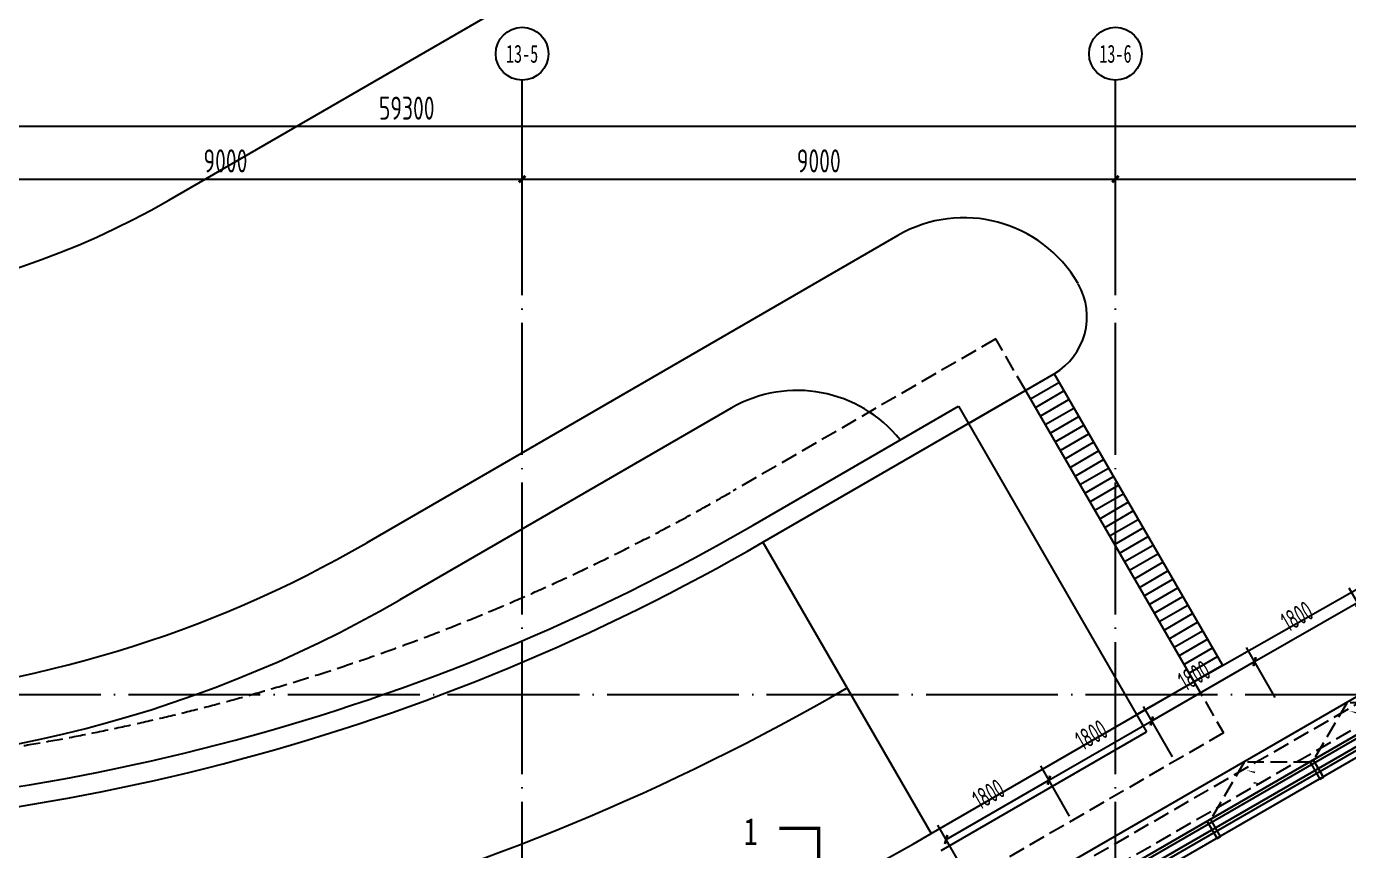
# Model space of a CAD drawing. Extents: x -228436 to 200315, y -41539 to 163917.
# Drawn here: x 22981 to 43036, y 15639 to 28134 of the extents above; entities that cross this region are included whole.
import ezdxf
from ezdxf.enums import TextEntityAlignment as Align

# ---------------------------------------------------------------- set-up
doc = ezdxf.new("R2010")
doc.units = 0
doc.header["$LTSCALE"] = 1000
doc.header["$MEASUREMENT"] = 0
for name, pattern in [('13#楼幕墙$0$DASH', [0.35, 0.25, -0.1]), ('X-104 13#平面$0$109 3#平面$0$DASH', [0.35, 0.25, -0.1]), ('X-104 13#平面$0$DASH', [0.35, 0.25, -0.1]), ('X-104 13#平面$0$DOTE', [2.42, 2, -0.2, 0.02, -0.2])]:
    doc.linetypes.add(name, pattern=pattern)
for name, color, linetype in [('01-标注_尺寸', 124, 'Continuous'), ('13#楼幕墙$0$A-C_幕墙龙骨', 133, 'Continuous'), ('13#楼幕墙$0$A-C_玻璃幕墙', 140, 'Continuous'), ('13#楼幕墙$0$A-C_窗', 140, 'Continuous'), ('AXIS_TEXT', 7, 'Continuous'), ('X-104 13#平面$0$01-标注_符号', 200, 'Continuous'), ('X-104 13#平面$0$01-标注_轴线坐标', 132, 'Continuous'), ('X-104 13#平面$0$02-TEXT_标注', 130, 'Continuous'), ('X-104 13#平面$0$02-TEXT_轴号', 7, 'Continuous'), ('X-104 13#平面$0$A-O_散水', 134, 'Continuous'), ('X-104 13#平面$0$A-TECH_结构', 21, 'Continuous'), ('X-104 13#平面$0$A_AXIS-轴线', 36, 'X-104 13#平面$0$DOTE'), ('X-104 13#平面$0$M-场地 车库入口', 41, 'Continuous'), ('X-104 13#平面$0$M-绿化 首层轮廓', 197, 'Continuous'), ('X-104 13#平面$0$M-道路 边线', 151, 'Continuous')]:
    doc.layers.add(name, color=color, linetype=linetype)
doc.layers.add('X-104 13#平面$0$000套内', color=226, linetype='Continuous', lineweight=30, plot=False)
doc.styles.add('_TCH_DIM_T3', font='ros1.shx', dxfattribs={"width": 0.705882, "bigfont": 'jd.shx'})
doc.styles.add('COMPLEX', font='COMPLEX')
doc.styles.add('X-104 13#平面$0$_TCH_AXIS', font='STXIHEI_0.TTF', dxfattribs={"width": 0.75})
doc.styles.add('X-104 13#平面$0$_TCH_DIM_T3', font='ros1.shx', dxfattribs={"width": 0.8, "bigfont": 'jd.shx'})
doc.styles.add('X-104 13#平面$0$_TCH_LABEL', font='STXIHEI_0.TTF', dxfattribs={"width": 0.75})
doc.dimstyles.new('_TCH_ARCH&&100', dxfattribs={"dimtxt": 297.5, "dimasz": 100, "dimexe": 250, "dimexo": 300, "dimgap": 126.25, "dimtad": 1, "dimdec": 0, "dimzin": 0, "dimdsep": 46, "dimtxsty": '_TCH_DIM_T3', "dimblk": 'ARCHTICK', "dimcen": 0.09, "dimclrt": 7, "dimazin": 2, "dimtfac": 1, "dimtdec": 0, "dimtix": 1, "dimtmove": 2, "dimatfit": 3, "dimfxl": 0, "dimtolj": 1, "dimtzin": 0, "dimarcsym": 0})
doc.dimstyles.new('X-104 13#平面$0$_TCH_ARCH&&100', dxfattribs={"dimtxt": 350, "dimasz": 100, "dimexe": 250, "dimexo": 300, "dimgap": 100, "dimtad": 1, "dimdec": 0, "dimzin": 0, "dimdsep": 46, "dimtxsty": 'X-104 13#平面$0$_TCH_DIM_T3', "dimblk": 'X-104 13#平面$0$_ArchTick', "dimcen": 0.09, "dimclrt": 7, "dimazin": 2, "dimtfac": 1, "dimtdec": 0, "dimtix": 1, "dimtmove": 2, "dimatfit": 3, "dimfxl": 0, "dimtolj": 1, "dimtzin": 0, "dimarcsym": 0})

# ---------------------------------------------------------------- blocks, each defined once
blk = doc.blocks.new('_AXISO')
blk.add_circle((0, 0), 0.5)
at = {"layer": 'AXIS_TEXT', "style": 'COMPLEX', "width": 1.041667}
blk.add_attdef('A', text='', height=0.56, dxfattribs=at).set_placement((-0.25, -0.28), (0.25, -0.28), align=Align.FIT)
blk = doc.blocks.new('X-104 13#平面$0$_ArchTick')
at = {"color": 0, "linetype": 'ByBlock', "const_width": 0.4}
blk.add_lwpolyline([(-0.5, -0.5), (0.5, 0.5)], dxfattribs=at)
blk = doc.blocks.new('*D751')
at = {"layer": 'Defpoints', "color": 0, "transparency": 16777216}
for p in [(58400, 26620), (-900, 24620), (58400, 24620)]:
    blk.add_point(p, dxfattribs=at)
at = {"layer": 'X-104 13#平面$0$01-标注_轴线坐标', "color": 0, "lineweight": -2, "transparency": 16777216}
for p, q in [((-900, 24920), (-900, 26870)), ((58400, 24920), (58400, 26870)), ((-900, 26620), (58400, 26620))]:
    blk.add_line(p, q, dxfattribs=at)
at = {"layer": 'X-104 13#平面$0$01-标注_轴线坐标', "color": 0, "lineweight": -2, "transparency": 16777216, "xscale": 100, "yscale": 100, "zscale": 100, "rotation": 180}
blk.add_blockref('X-104 13#平面$0$_ArchTick', (-900, 26620), dxfattribs=at)
at = {"layer": 'X-104 13#平面$0$01-标注_轴线坐标', "color": 0, "lineweight": -2, "transparency": 16777216, "xscale": 100, "yscale": 100, "zscale": 100}
blk.add_blockref('X-104 13#平面$0$_ArchTick', (58400, 26620), dxfattribs=at)
at = {"layer": 'X-104 13#平面$0$01-标注_轴线坐标', "color": 7, "transparency": 16777216, "insert": (28750, 26895), "char_height": 350, "attachment_point": 5, "style": 'X-104 13#平面$0$_TCH_DIM_T3'}
blk.add_mtext('\\A1;59300', dxfattribs=at)
blk = doc.blocks.new('*D756')
at = {"layer": 'Defpoints', "color": 0, "transparency": 16777216}
for p in [(30500, 25820), (21500, 24620), (30500, 24620)]:
    blk.add_point(p, dxfattribs=at)
at = {"layer": 'X-104 13#平面$0$01-标注_轴线坐标', "color": 0, "lineweight": -2, "transparency": 16777216}
for p, q in [((21500, 24920), (21500, 26070)), ((30500, 24920), (30500, 26070)), ((21500, 25820), (30500, 25820))]:
    blk.add_line(p, q, dxfattribs=at)
at = {"layer": 'X-104 13#平面$0$01-标注_轴线坐标', "color": 0, "lineweight": -2, "transparency": 16777216, "xscale": 100, "yscale": 100, "zscale": 100, "rotation": 180}
blk.add_blockref('X-104 13#平面$0$_ArchTick', (21500, 25820), dxfattribs=at)
at = {"layer": 'X-104 13#平面$0$01-标注_轴线坐标', "color": 0, "lineweight": -2, "transparency": 16777216, "xscale": 100, "yscale": 100, "zscale": 100}
blk.add_blockref('X-104 13#平面$0$_ArchTick', (30500, 25820), dxfattribs=at)
at = {"layer": 'X-104 13#平面$0$01-标注_轴线坐标', "color": 7, "transparency": 16777216, "insert": (26000, 26095), "char_height": 350, "attachment_point": 5, "style": 'X-104 13#平面$0$_TCH_DIM_T3'}
blk.add_mtext('\\A1;9000', dxfattribs=at)
blk = doc.blocks.new('*D757')
at = {"layer": 'Defpoints', "color": 0, "transparency": 16777216}
for p in [(39500, 25820), (30500, 24620), (39500, 24620)]:
    blk.add_point(p, dxfattribs=at)
at = {"layer": 'X-104 13#平面$0$01-标注_轴线坐标', "color": 0, "lineweight": -2, "transparency": 16777216}
for p, q in [((30500, 24920), (30500, 26070)), ((39500, 24920), (39500, 26070)), ((30500, 25820), (39500, 25820))]:
    blk.add_line(p, q, dxfattribs=at)
at = {"layer": 'X-104 13#平面$0$01-标注_轴线坐标', "color": 0, "lineweight": -2, "transparency": 16777216, "xscale": 100, "yscale": 100, "zscale": 100, "rotation": 180}
blk.add_blockref('X-104 13#平面$0$_ArchTick', (30500, 25820), dxfattribs=at)
at = {"layer": 'X-104 13#平面$0$01-标注_轴线坐标', "color": 0, "lineweight": -2, "transparency": 16777216, "xscale": 100, "yscale": 100, "zscale": 100}
blk.add_blockref('X-104 13#平面$0$_ArchTick', (39500, 25820), dxfattribs=at)
at = {"layer": 'X-104 13#平面$0$01-标注_轴线坐标', "color": 7, "transparency": 16777216, "insert": (35000, 26095), "char_height": 350, "attachment_point": 5, "style": 'X-104 13#平面$0$_TCH_DIM_T3'}
blk.add_mtext('\\A1;9000', dxfattribs=at)
blk = doc.blocks.new('*D758')
at = {"layer": 'Defpoints', "color": 0, "transparency": 16777216}
for p in [(48500, 25820), (39500, 24620), (48500, 24620)]:
    blk.add_point(p, dxfattribs=at)
at = {"layer": 'X-104 13#平面$0$01-标注_轴线坐标', "color": 0, "lineweight": -2, "transparency": 16777216}
for p, q in [((39500, 24920), (39500, 26070)), ((48500, 24920), (48500, 26070)), ((39500, 25820), (48500, 25820))]:
    blk.add_line(p, q, dxfattribs=at)
at = {"layer": 'X-104 13#平面$0$01-标注_轴线坐标', "color": 0, "lineweight": -2, "transparency": 16777216, "xscale": 100, "yscale": 100, "zscale": 100, "rotation": 180}
blk.add_blockref('X-104 13#平面$0$_ArchTick', (39500, 25820), dxfattribs=at)
at = {"layer": 'X-104 13#平面$0$01-标注_轴线坐标', "color": 0, "lineweight": -2, "transparency": 16777216, "xscale": 100, "yscale": 100, "zscale": 100}
blk.add_blockref('X-104 13#平面$0$_ArchTick', (48500, 25820), dxfattribs=at)
at = {"layer": 'X-104 13#平面$0$01-标注_轴线坐标', "color": 7, "transparency": 16777216, "insert": (44000, 26095), "char_height": 350, "attachment_point": 5, "style": 'X-104 13#平面$0$_TCH_DIM_T3'}
blk.add_mtext('\\A1;9000', dxfattribs=at)
blk = doc.blocks.new('13#楼幕墙$0$A$C62EA228A')
at = {"linetype": '13#楼幕墙$0$DASH'}
blk.add_lwpolyline([(10, -300), (-860, -797), (-1730, -300)], dxfattribs=at)
at = {"layer": '13#楼幕墙$0$A-C_玻璃幕墙', "color": 1}
blk.add_lwpolyline([(-889, -674, 0, 25, 0), (-792, -580, 0, 0, 0), (-890, -456, 25, 0, 0), (-786, -374, 0, 0, 0)], format="xyseb", dxfattribs=at)
blk = doc.blocks.new('13#楼幕墙$0$A$C7A413A1D')
blk.add_lwpolyline([(-70, -300), (-10, -300), (-10, 0), (-70, 0)], close=True)
blk = doc.blocks.new('13#楼幕墙')
at = {"layer": '13#楼幕墙$0$A-C_玻璃幕墙'}
blk.add_line((43348, 17266), (38000, 14185), dxfattribs=at)
for points in [[(4493, 15500), (-900, 15500), (-900, -1700), (22100, -1700), (22100, -1100), (58400, -1100), (58400, 18960), (53293, 23245), (37800, 14300), (37800, 10200), (12500, 10200), (4493, 15500)], [(58350, 18937), (53288, 23184), (37850, 14271)], [(58100, 18820), (53261, 22880), (38100, 14127)]]:
    blk.add_lwpolyline(points, dxfattribs=at)
at = {"layer": '13#楼幕墙$0$A-C_幕墙龙骨', "rotation": 29.95337307442212}
for p in [(42513, 17016), (40954, 16117)]:
    blk.add_blockref('13#楼幕墙$0$A$C7A413A1D', p, dxfattribs=at)
at = {"layer": '13#楼幕墙$0$A-C_窗', "xscale": -0.9999999999999994, "rotation": 209.9533730763653}
for p in [(44153, 17615), (42594, 16716)]:
    blk.add_blockref('13#楼幕墙$0$A$C62EA228A', p, dxfattribs=at)
blk = doc.blocks.new('*U55')
at = {"color": 8, "ltscale": 0.02}
blk.add_line((-222, 115), (222, -115), dxfattribs=at)
blk = doc.blocks.new('*U56')
at = {"color": 0, "linetype": 'ByBlock', "lineweight": -2, "transparency": 16777216}
for p in [(2286, 4391), (2147, 4125), (2216, 4258), (2078, 3992), (1939, 3725), (2009, 3859), (1870, 3592), (1732, 3326), (1801, 3459), (1662, 3193), (1524, 2927), (1593, 3060), (1454, 2794), (1316, 2528), (1385, 2661), (1247, 2395), (1108, 2129), (1177, 2262), (1039, 1996), (900, 1730), (970, 1863), (831, 1597), (693, 1331), (762, 1464), (623, 1197), (485, 931), (554, 1064), (416, 798), (277, 532), (346, 665), (208, 399), (69, 133), (139, 266), (0, 0)]:
    blk.add_blockref('*U55', p, dxfattribs=at)
blk = doc.blocks.new('X-104 13#平面$0$jtrsyt')
at = {"ltscale": 0.02}
for p, q in [((20030, -7283), (23630, -7283)), ((23630, -7283), (23630, -12983)), ((20030, -7583), (20030, -12683)), ((20030, -7583), (25130, -7583)), ((24630, -7583), (24630, -12683)), ((25130, -7583), (25130, -12683)), ((20030, -12683), (25130, -12683)), ((20030, -12983), (23630, -12983))]:
    blk.add_line(p, q, dxfattribs=at)
for radius in [32583, 32883, 35433, 37983]:
    blk.add_arc((20030, 25300), radius, 239.9998, 270, dxfattribs=at)
at = {"rotation": 27.49977707902309}
blk.add_blockref('*U56', (24880, -12683), dxfattribs=at)
blk = doc.blocks.new('X-104 13#平面$0$A$C0BB3323F')
at = {"layer": 'Defpoints'}
blk.add_lwpolyline([(59300, 600), (59300, 20660), (54205, 24935), (38700, 16000), (38700, 11900), (13400, 11900), (5393, 17200), (0, 17200), (0, 0), (23000, 0), (23000, 600)], close=True, dxfattribs=at)
at = {"layer": 'X-104 13#平面$0$M-绿化 首层轮廓'}
blk.add_line((34572, 24046), (29546, 21140), dxfattribs=at)
for centre, radius, start, end in [((35573, 22315), 2000, 38.6404, 120.0409), ((20034, 37588), 19000, 266.8331, 300.0409)]:
    blk.add_arc(centre, radius, start, end, dxfattribs=at)
at = {"layer": 'X-104 13#平面$0$M-道路 边线'}
for p, q in [((26042, 27199), (39057, 34726)), ((37101, 26664), (29045, 22005))]:
    blk.add_line(p, q, dxfattribs=at)
at = {"layer": 'X-104 13#平面$0$M-道路 边线', "ltscale": 0.5}
blk.add_line((50117, 24739), (40724, 19401), dxfattribs=at)
at = {"layer": 'X-104 13#平面$0$M-道路 边线', "ltscale": 0.02}
blk.add_line((38171, 23816), (39469, 24567), dxfattribs=at)
at = {"layer": 'X-104 13#平面$0$M-道路 边线'}
for centre, radius, start, end in [((20034, 37588), 12000, 210.0409, 300.0409), ((38102, 24933), 2000, 30.0409, 120.0409), ((20034, 37588), 18000, 247.6701, 300.0409)]:
    blk.add_arc(centre, radius, start, end, dxfattribs=at)
at = {"layer": 'X-104 13#平面$0$M-道路 边线', "ltscale": 0.02}
blk.add_arc((38968, 25433), 1000, 300.0411, 30.0409, dxfattribs=at)
blk = doc.blocks.new('_ArchTick')
at = {"color": 0, "linetype": 'ByBlock', "const_width": 0.4}
blk.add_lwpolyline([(-0.5, -0.5), (0.5, 0.5)], dxfattribs=at)
blk = doc.blocks.new('*D458')
at = {"layer": '01-标注_尺寸', "color": 0, "lineweight": -2, "transparency": 16777216}
for p, q in [((43483, 18858), (43045, 19618)), ((41611, 18503), (43170, 19401)), ((41924, 17959), (41486, 18719))]:
    blk.add_line(p, q, dxfattribs=at)
at = {"layer": 'Defpoints', "color": 0, "transparency": 16777216}
for p in [(43170, 19401), (43633, 18598), (42073, 17699)]:
    blk.add_point(p, dxfattribs=at)
at = {"layer": '01-标注_尺寸', "color": 0, "lineweight": -2, "transparency": 16777216, "xscale": 100, "yscale": 100, "zscale": 100}
for p, rotation in [((43170, 19401), 29.95337307636537), ((41611, 18503), 209.9533730763654)]:
    blk.add_blockref('_ArchTick', p, dxfattribs=dict(at, rotation=rotation))
at = {"layer": '01-标注_尺寸', "color": 7, "transparency": 16777216, "insert": (42253, 19190), "char_height": 297.5, "attachment_point": 5, "rotation": 29.9534, "style": '_TCH_DIM_T3'}
blk.add_mtext('\\A1;1800', dxfattribs=at)
blk = doc.blocks.new('*D459')
at = {"layer": '01-标注_尺寸', "color": 0, "lineweight": -2, "transparency": 16777216}
for p, q in [((41924, 17959), (41486, 18719)), ((40051, 17604), (41611, 18503)), ((40364, 17061), (39926, 17821))]:
    blk.add_line(p, q, dxfattribs=at)
at = {"layer": 'Defpoints', "color": 0, "transparency": 16777216}
for p in [(41611, 18503), (42073, 17699), (40514, 16801)]:
    blk.add_point(p, dxfattribs=at)
at = {"layer": '01-标注_尺寸', "color": 0, "lineweight": -2, "transparency": 16777216, "xscale": 100, "yscale": 100, "zscale": 100}
for p, rotation in [((41611, 18503), 29.9533730763656), ((40051, 17604), 209.9533730763656)]:
    blk.add_blockref('_ArchTick', p, dxfattribs=dict(at, rotation=rotation))
at = {"layer": '01-标注_尺寸', "color": 7, "transparency": 16777216, "insert": (40693, 18292), "char_height": 297.5, "attachment_point": 5, "rotation": 29.9534, "style": '_TCH_DIM_T3'}
blk.add_mtext('\\A1;1800', dxfattribs=at)
blk = doc.blocks.new('*D460')
at = {"layer": '01-标注_尺寸', "color": 0, "lineweight": -2, "transparency": 16777216}
for p, q in [((40364, 17061), (39926, 17821)), ((38491, 16705), (40051, 17604)), ((38805, 16162), (38367, 16922))]:
    blk.add_line(p, q, dxfattribs=at)
at = {"layer": 'Defpoints', "color": 0, "transparency": 16777216}
for p in [(40051, 17604), (40514, 16801), (38954, 15902)]:
    blk.add_point(p, dxfattribs=at)
at = {"layer": '01-标注_尺寸', "color": 0, "lineweight": -2, "transparency": 16777216, "xscale": 100, "yscale": 100, "zscale": 100}
for p, rotation in [((40051, 17604), 29.95337307636555), ((38491, 16705), 209.9533730763656)]:
    blk.add_blockref('_ArchTick', p, dxfattribs=dict(at, rotation=rotation))
at = {"layer": '01-标注_尺寸', "color": 7, "transparency": 16777216, "insert": (39134, 17393), "char_height": 297.5, "attachment_point": 5, "rotation": 29.9534, "style": '_TCH_DIM_T3'}
blk.add_mtext('\\A1;1800', dxfattribs=at)
blk = doc.blocks.new('*D461')
at = {"layer": '01-标注_尺寸', "color": 0, "lineweight": -2, "transparency": 16777216}
for p, q in [((38805, 16162), (38367, 16922)), ((36932, 15807), (38491, 16705)), ((37245, 15263), (36807, 16023))]:
    blk.add_line(p, q, dxfattribs=at)
at = {"layer": 'Defpoints', "color": 0, "transparency": 16777216}
for p in [(38491, 16705), (38954, 15902), (37395, 15003)]:
    blk.add_point(p, dxfattribs=at)
at = {"layer": '01-标注_尺寸', "color": 0, "lineweight": -2, "transparency": 16777216, "xscale": 100, "yscale": 100, "zscale": 100}
for p, rotation in [((38491, 16705), 29.95337307636542), ((36932, 15807), 209.9533730763654)]:
    blk.add_blockref('_ArchTick', p, dxfattribs=dict(at, rotation=rotation))
at = {"layer": '01-标注_尺寸', "color": 7, "transparency": 16777216, "insert": (37574, 16494), "char_height": 297.5, "attachment_point": 5, "rotation": 29.9534, "style": '_TCH_DIM_T3'}
blk.add_mtext('\\A1;1800', dxfattribs=at)
blk = doc.blocks.new('X-104 13#平面$0$轴网')
at = {"layer": 'X-104 13#平面$0$01-标注_轴线坐标'}
for p, q in [((30500, 24620.3), (30500, 27320.3)), ((39500, 24620.3), (39500, 27320.3))]:
    blk.add_line(p, q, dxfattribs=at)
at = {"layer": 'X-104 13#平面$0$A_AXIS-轴线', "linetype": 'X-104 13#平面$0$DOTE'}
for p, q in [((30500, -7401), (30500, 24620.3)), ((39500, -7401), (39500, 24620.3)), ((60408.4, 18000), (-2925, 18000))]:
    blk.add_line(p, q, dxfattribs=at)
at = {"layer": 'X-104 13#平面$0$01-标注_轴线坐标'}
ref = blk.add_blockref('_AXISO', (30500, 27720.3), dxfattribs=dict(at, xscale=800, yscale=800, zscale=800))
ref.add_attrib('A', '13-5', dxfattribs={"layer": 'X-104 13#平面$0$02-TEXT_轴号', "height": 272.14, "style": 'X-104 13#平面$0$_TCH_AXIS', "width": 0.898302}).set_placement((30255.3, 27584.2), (30744.7, 27584.2), align=Align.FIT)
ref = blk.add_blockref('_AXISO', (39500, 27720.3), dxfattribs=dict(at, xscale=800, yscale=800, zscale=800))
ref.add_attrib('A', '13-6', dxfattribs={"layer": 'X-104 13#平面$0$02-TEXT_轴号', "height": 272.14, "style": 'X-104 13#平面$0$_TCH_AXIS', "width": 0.898302}).set_placement((39255.3, 27584.2), (39744.7, 27584.2), align=Align.FIT)
for p1, p2, distance, picture, middle in [((-900, 24620.3), (58400, 24620.3), 2000, '*D751', (28750, 26895.3)), ((21500, 24620.3), (30500, 24620.3), 1200, '*D756', (26000, 26095.3)), ((30500, 24620.3), (39500, 24620.3), 1200, '*D757', (35000, 26095.3)), ((39500, 24620.3), (48500, 24620.3), 1200, '*D758', (44000, 26095.3))]:
    dim = blk.add_aligned_dim(p1=p1, p2=p2, distance=distance, dimstyle='X-104 13#平面$0$_TCH_ARCH&&100', dxfattribs=at)
    dim.commit()
    dim.dimension.update_dxf_attribs({"geometry": picture, "text_midpoint": middle})
blk = doc.blocks.new('X-104 13#平面')
at = {"layer": 'X-104 13#平面$0$000套内'}
blk.add_lwpolyline([(7100, -1550), (21950, -1550), (21950, -950), (48400, -950), (48400, 11050), (53400, 11050), (53400, 18100), (58250, 18100), (58250, 18890), (53289.1, 23052.7), (37950, 14213.3), (37950, 10050), (12454.9, 10050), (4447.4, 15350), (4100, 15350), (4100, 6300), (7100, 6300), (7100, -1550)], dxfattribs=at)
at = {"layer": 'X-104 13#平面$0$01-标注_符号', "const_width": 50}
blk.add_lwpolyline([(35000, 14974), (35000, 15974), (34400, 15974)], dxfattribs=at)
at = {"layer": 'X-104 13#平面$0$A-O_散水'}
blk.add_lwpolyline([(58900, 13050), (58900, 19193.2), (53346.4, 23853.1), (37300, 14588.9), (37300, 10700), (23300, 10700), (23300, 10200), (37800, 10200), (37800, 14300), (53293.2, 23245), (58400, 18960), (58400, 13050)], dxfattribs=at)
at = {"layer": 'X-104 13#平面$0$A-O_散水', "linetype": 'X-104 13#平面$0$DASH'}
blk.add_lwpolyline([(58800, 13050), (58800, 19146.5), (53335.8, 23731.5), (37400, 14531.2), (37400, 10600), (23300, 10600), (23300, 10300), (37700, 10300), (37700, 14357.8), (53303.8, 23366.6), (58500, 19006.6), (58500, 13050)], dxfattribs=at)
at = {"layer": 'X-104 13#平面$0$A-O_散水', "linetype": 'X-104 13#平面$0$109 3#平面$0$DASH'}
for points in [[(38135.7, 22616.7), (37685.2, 23395.8), (33703.1, 21092.9, -0.1316535), (17714.7, 16796.6, -0.1214187), (12555.5, 18064.3), (10136, 12364.3)], [(40688.9, 18201.8), (41139.5, 17422.7), (37157.4, 15119.8, -0.1001589), (22540.1, 10200, -0.1001589)]]:
    blk.add_lwpolyline(points, format="xyb", dxfattribs=at)
at = {"layer": 'X-104 13#平面$0$A-TECH_结构'}
blk.add_lwpolyline([(58350, -1050), (58350, 18936.6), (53287.9, 23184.2), (37850, 14271.1), (37850, 10150), (12485, 10150), (4477.5, 15450), (-850, 15450), (-850, -1650), (22050, -1650), (22050, -1050)], close=True, dxfattribs=at)
for name, p in [('X-104 13#平面$0$A$C0BB3323F', (-900, -1700)), ('X-104 13#平面$0$轴网', (0, 0))]:
    blk.add_blockref(name, p)
blk.add_blockref('13#楼幕墙', (0, 0), dxfattribs=at)
at = {"layer": 'X-104 13#平面$0$M-场地 车库入口', "ltscale": 200, "rotation": 30.04109946673724}
blk.add_blockref('X-104 13#平面$0$jtrsyt', (13018, 16850.5), dxfattribs=at)
at = {"layer": 'X-104 13#平面$0$02-TEXT_标注', "style": 'X-104 13#平面$0$_TCH_LABEL', "width": 0.75}
blk.add_text('1', height=407.8, dxfattribs=at).set_placement((33862.3, 15724))

msp = doc.modelspace()

# ---------------------------------------------------------------- block references
msp.add_blockref('X-104 13#平面', (0, 0))

# ---------------------------------------------------------------- dimensions: what is measured, and where the dimension line sits
at = {"layer": '01-标注_尺寸'}
for p1, p2, picture, middle in [((42073.5, 17699.4), (43633.1, 18598.2), '*D458', (42253.1, 19190.4)), ((40513.9, 16800.7), (42073.5, 17699.4), '*D459', (40693.5, 18291.6)), ((38954.3, 15902), (40513.9, 16800.7), '*D460', (39133.9, 17392.9)), ((37394.8, 15003.2), (38954.3, 15902), '*D461', (37574.3, 16494.2))]:
    dim = msp.add_aligned_dim(p1=p1, p2=p2, distance=927.1, dimstyle='_TCH_ARCH&&100', dxfattribs=at)
    dim.commit()
    dim.dimension.update_dxf_attribs({"geometry": picture, "text_midpoint": middle})

doc.saveas('drawing.dxf')
